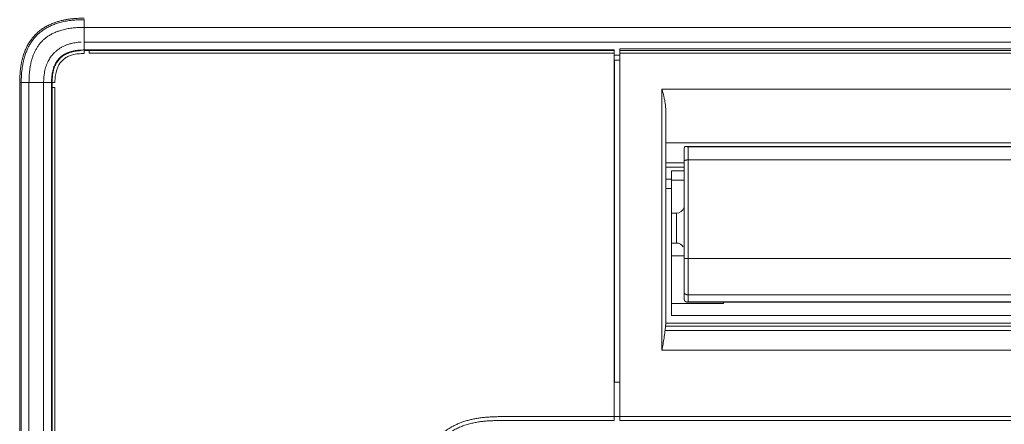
# Model space of a CAD drawing. Header units: metres. Extents: x -101133.8 to -101066.7, y -24899.3 to -24824.7.
# Drawn here: x -101110.1948 to -101109.938, y -24853.2094 to -24853.1038 of the extents above; entities that cross this region are included whole.
import ezdxf

# ---------------------------------------------------------------- set-up
doc = ezdxf.new("R2010")
doc.units = ezdxf.units.M
doc.header["$LTSCALE"] = 0.2
doc.layers.add('CMT-CVC-MATERIEL', color=30, linetype='Continuous')

# ---------------------------------------------------------------- blocks, each defined once
blk = doc.blocks.new('Cassette 600x600')
at = {"linetype": 'Continuous', "lineweight": 13}
for p, q in [((-20573.93, 565.59), (-20573.93, 561.77)), ((-19987.53, 565.59), (-20573.93, 565.59)), ((-20573.93, 561.77), (-19987.53, 561.77)), ((-20573.93, 561.77), (-20573.93, 559.7)), ((-20434.23, 560.01), (-20127.23, 560.01)), ((-20434.23, 560.01), (-20434.23, 559.55)), ((-20573.93, 559.7), (-20573.93, 559.55)), ((-20435.73, 559.7), (-20573.93, 559.7)), ((-20573.93, 559.55), (-20572.62, 559.55)), ((-20572.62, 559.55), (-20435.73, 559.55)), ((-20435.73, 558.84), (-20572.62, 558.84)), ((-20435.73, 559.7), (-20435.73, 559.55)), ((-20435.73, 559.55), (-20435.73, 558.84)), ((-20435.73, 558.84), (-20435.73, 464.01)), ((-20434.23, 558.31), (-20435.73, 558.31)), ((-20434.23, 559.55), (-20127.23, 559.55)), ((-20434.23, 558.84), (-20434.23, 559.55)), ((-20127.23, 558.84), (-20434.23, 558.84)), ((-20434.23, 558.84), (-20434.23, 464.01)), ((-20435.73, 557.01), (-20435.63, 557.01)), ((-20435.63, 473.01), (-20435.63, 557.01)), ((-20435.63, 557.01), (-20434.23, 557.01)), ((-20590.73, 551.21), (-20590.33, 551.21)), ((-20590.73, -35.19), (-20590.73, 551.21)), ((-20590.33, -35.19), (-20590.33, 551.21)), ((-20588.32, 551.21), (-20584.49, 551.21)), ((-20588.32, 551.21), (-20588.32, -35.19)), ((-20584.49, -35.19), (-20584.49, 551.21)), ((-20584.49, 551.21), (-20582.43, 551.21)), ((-20582.28, 551.21), (-20582.43, 551.21)), ((-20582.43, 551.21), (-20582.43, 413.01)), ((-20582.28, 549.89), (-20582.28, 551.21)), ((-20582.28, 413.01), (-20582.28, 549.89)), ((-20581.56, 549.89), (-20581.56, 413.01)), ((-20423.23, 549.49), (-20138.23, 549.49)), ((-20423.23, 481.35), (-20423.23, 549.49)), ((-20422.23, 543.91), (-20422.23, 488.26)), ((-20139.23, 535.45), (-20422.23, 535.45)), ((-20144.51, 534.54), (-20416.95, 534.54)), ((-20416.43, 534.38), (-20416.43, 531.01)), ((-20145.03, 534.38), (-20416.43, 534.38)), ((-20417.43, 533.86), (-20417.42, 534.08)), ((-20417.43, 530.71), (-20417.43, 533.86)), ((-20417.43, 530.27), (-20422.23, 530.27)), ((-20417.43, 529.11), (-20422.23, 529.11)), ((-20417.43, 505.34), (-20417.43, 530.71)), ((-20416.43, 531.01), (-20416.43, 505.31)), ((-20416.43, 531.01), (-20145.03, 531.01)), ((-20420.73, 528.12), (-20417.43, 528.12)), ((-20420.73, 528.12), (-20420.73, 526.01)), ((-20422.23, 526.01), (-20420.73, 526.01)), ((-20420.73, 526.01), (-20420.73, 523.54)), ((-20420.73, 525.71), (-20417.43, 525.71)), ((-20420.73, 523.54), (-20422.23, 523.54)), ((-20420.73, 523.54), (-20420.73, 490.41)), ((-20419.43, 517.11), (-20420.73, 517.11)), ((-20419.43, 509.31), (-20419.43, 517.11)), ((-20420.73, 509.31), (-20419.43, 509.31)), ((-20420.73, 506.01), (-20417.43, 506.01)), ((-20417.43, 496.41), (-20417.43, 505.34)), ((-20416.43, 505.31), (-20145.03, 505.31)), ((-20416.43, 505.31), (-20416.43, 495.81)), ((-20417.43, 494.81), (-20417.43, 496.41)), ((-20416.43, 495.81), (-20145.03, 495.81)), ((-20416.43, 495.81), (-20416.43, 493.96)), ((-20420.73, 493.51), (-20407.23, 493.51)), ((-20417.42, 494.63), (-20417.43, 494.81)), ((-20416.69, 493.92), (-20144.77, 493.92)), ((-20416.43, 493.96), (-20145.03, 493.96)), ((-20407.23, 493.51), (-20407.23, 493.92)), ((-20422.23, 488.41), (-20139.23, 488.41)), ((-20420.73, 490.41), (-20140.73, 490.41)), ((-20422.32, 487.63), (-20422.42, 486.48)), ((-20422.42, 486.48), (-20139.04, 486.48)), ((-20139.14, 487.63), (-20422.32, 487.63)), ((-20138.23, 481.35), (-20423.23, 481.35)), ((-20435.63, 473.01), (-20434.23, 473.01)), ((-20435.73, 464.01), (-20465.93, 464.01)), ((-20444.93, 463.01), (-20465.93, 463.01)), ((-20435.73, 463.01), (-20444.93, 463.01)), ((-20437.73, 463.01), (-20436.95, 463.01)), ((-20435.73, 464.01), (-20435.73, 463.01)), ((-20434.23, 464.01), (-20435.73, 464.01)), ((-20434.23, 463.01), (-20434.23, 464.01)), ((-20127.23, 464.01), (-20434.23, 464.01)), ((-20127.23, 463.01), (-20434.23, 463.01))]:
    blk.add_line(p, q, dxfattribs=at)
for centre, radius, start, end in [((-20565.04, 558.93), 8.91, 175.9739, 180.7197), ((-20581.65, 542.32), 8.91, 89.2804, 94.0261), ((-20419.43, 519.11), 2, 270, 343.2061), ((-20419.43, 507.31), 2, 30.8445, 90), ((-20416.68, 512.7), 7.4, 264.1787, 271.9347)]:
    blk.add_arc(centre, radius, start, end, dxfattribs=at)
for points, knots in [([(-20573.93, 568.01), (-20574.23, 568), (-20574.53, 567.99), (-20574.82, 567.98), (-20575.12, 567.97), (-20575.42, 567.95), (-20575.72, 567.94), (-20576.01, 567.92), (-20576.31, 567.9), (-20576.61, 567.88), (-20576.9, 567.86), (-20577.2, 567.83), (-20577.5, 567.79), (-20577.79, 567.76), (-20578.09, 567.72), (-20578.38, 567.67), (-20578.67, 567.62), (-20578.97, 567.56), (-20579.26, 567.5), (-20579.54, 567.44), (-20579.82, 567.38), (-20580.13, 567.3), (-20580.43, 567.22), (-20580.75, 567.12), (-20580.98, 567.05), (-20581.2, 566.98), (-20581.35, 566.93), (-20581.51, 566.87), (-20581.68, 566.82), (-20581.86, 566.75), (-20582.04, 566.68), (-20582.21, 566.61), (-20582.38, 566.54), (-20582.55, 566.47), (-20582.72, 566.39), (-20582.9, 566.32), (-20583.06, 566.23), (-20583.23, 566.15), (-20583.4, 566.07), (-20583.56, 565.98), (-20583.73, 565.9), (-20583.89, 565.81), (-20584.05, 565.71), (-20584.21, 565.62), (-20584.37, 565.52), (-20584.53, 565.42), (-20584.68, 565.32), (-20584.84, 565.21), (-20584.99, 565.11), (-20585.14, 565), (-20585.29, 564.88), (-20585.44, 564.77), (-20585.59, 564.65), (-20585.73, 564.53), (-20585.88, 564.41), (-20586.02, 564.29), (-20586.16, 564.16), (-20586.29, 564.03), (-20586.43, 563.9), (-20586.56, 563.77), (-20586.69, 563.63), (-20586.82, 563.5), (-20586.95, 563.36), (-20587.07, 563.22), (-20587.2, 563.08), (-20587.32, 562.94), (-20587.44, 562.79), (-20587.55, 562.64), (-20587.67, 562.48), (-20587.78, 562.34), (-20587.88, 562.2), (-20587.97, 562.07), (-20588.1, 561.87), (-20588.25, 561.64), (-20588.45, 561.32), (-20588.62, 561.01), (-20588.79, 560.7), (-20588.93, 560.4), (-20589.07, 560.1), (-20589.21, 559.8), (-20589.34, 559.48), (-20589.46, 559.16), (-20589.58, 558.84), (-20589.7, 558.5), (-20589.79, 558.2), (-20589.89, 557.9), (-20589.96, 557.63), (-20590.04, 557.35), (-20590.11, 557.07), (-20590.18, 556.78), (-20590.24, 556.49), (-20590.3, 556.2), (-20590.35, 555.91), (-20590.4, 555.62), (-20590.45, 555.33), (-20590.49, 555.03), (-20590.52, 554.74), (-20590.56, 554.45), (-20590.58, 554.16), (-20590.61, 553.86), (-20590.63, 553.57), (-20590.65, 553.27), (-20590.66, 552.98), (-20590.68, 552.68), (-20590.69, 552.39), (-20590.7, 552.09), (-20590.71, 551.8), (-20590.72, 551.5), (-20590.73, 551.21)], [0, 0, 0, 0, 1, 1, 1, 2, 2, 2, 3, 3, 3, 4, 4, 4, 5, 5, 5, 6, 6, 6, 7, 7, 7, 8, 8, 8, 9, 9, 9, 10, 10, 10, 11, 11, 11, 12, 12, 12, 13, 13, 13, 14, 14, 14, 15, 15, 15, 16, 16, 16, 17, 17, 17, 18, 18, 18, 19, 19, 19, 20, 20, 20, 21, 21, 21, 22, 22, 22, 23, 23, 23, 24, 24, 24, 25, 25, 25, 26, 26, 26, 27, 27, 27, 28, 28, 28, 29, 29, 29, 30, 30, 30, 31, 31, 31, 32, 32, 32, 33, 33, 33, 34, 34, 34, 35, 35, 35, 36, 36, 36, 36]), ([(-20590.33, 551.21), (-20590.33, 551.25), (-20590.33, 551.3), (-20590.33, 551.35), (-20590.33, 551.39), (-20590.33, 551.44), (-20590.33, 551.49), (-20590.33, 551.53), (-20590.33, 551.58), (-20590.33, 551.63), (-20590.33, 551.67), (-20590.33, 551.72), (-20590.33, 551.77), (-20590.32, 551.97), (-20590.31, 552.3), (-20590.3, 552.6), (-20590.29, 552.9), (-20590.27, 553.16), (-20590.25, 553.43), (-20590.23, 553.71), (-20590.21, 553.99), (-20590.18, 554.26), (-20590.15, 554.54), (-20590.11, 554.82), (-20590.07, 555.09), (-20590.03, 555.36), (-20589.99, 555.64), (-20589.94, 555.91), (-20589.89, 556.18), (-20589.84, 556.45), (-20589.78, 556.73), (-20589.72, 557), (-20589.65, 557.27), (-20589.58, 557.53), (-20589.5, 557.79), (-20589.43, 558.04), (-20589.34, 558.33), (-20589.24, 558.62), (-20589.13, 558.94), (-20589, 559.25), (-20588.88, 559.57), (-20588.75, 559.86), (-20588.61, 560.15), (-20588.47, 560.44), (-20588.33, 560.73), (-20588.15, 561.02), (-20587.98, 561.32), (-20587.78, 561.63), (-20587.63, 561.85), (-20587.52, 562.03), (-20587.43, 562.14), (-20587.33, 562.27), (-20587.24, 562.4), (-20587.13, 562.54), (-20587.02, 562.68), (-20586.9, 562.81), (-20586.79, 562.94), (-20586.68, 563.07), (-20586.57, 563.19), (-20586.45, 563.32), (-20586.33, 563.44), (-20586.21, 563.56), (-20586.09, 563.68), (-20585.96, 563.8), (-20585.84, 563.92), (-20585.71, 564.03), (-20585.58, 564.14), (-20585.45, 564.25), (-20585.31, 564.36), (-20585.18, 564.47), (-20585.05, 564.57), (-20584.92, 564.67), (-20584.77, 564.78), (-20584.62, 564.88), (-20584.46, 564.99), (-20584.29, 565.1), (-20584.13, 565.2), (-20583.97, 565.3), (-20583.8, 565.4), (-20583.63, 565.49), (-20583.46, 565.59), (-20583.29, 565.68), (-20583.12, 565.76), (-20582.95, 565.85), (-20582.78, 565.93), (-20582.6, 566.01), (-20582.43, 566.09), (-20582.25, 566.17), (-20582.07, 566.24), (-20581.9, 566.31), (-20581.71, 566.38), (-20581.53, 566.45), (-20581.35, 566.51), (-20581.17, 566.57), (-20580.99, 566.63), (-20580.83, 566.69), (-20580.62, 566.75), (-20580.41, 566.81), (-20580.16, 566.88), (-20579.92, 566.94), (-20579.68, 567), (-20579.45, 567.05), (-20579.22, 567.1), (-20578.98, 567.15), (-20578.75, 567.2), (-20578.51, 567.24), (-20578.27, 567.28), (-20578.03, 567.32), (-20577.79, 567.35), (-20577.55, 567.39), (-20577.32, 567.42), (-20577.07, 567.44), (-20576.83, 567.47), (-20576.59, 567.49), (-20576.35, 567.51), (-20576.12, 567.53), (-20575.89, 567.55), (-20575.63, 567.56), (-20575.37, 567.58), (-20575.09, 567.59), (-20574.91, 567.59), (-20574.81, 567.59), (-20574.74, 567.6), (-20574.66, 567.6), (-20574.58, 567.6), (-20574.5, 567.6), (-20574.42, 567.6), (-20574.34, 567.6), (-20574.26, 567.6), (-20574.17, 567.6), (-20574.09, 567.6), (-20574.01, 567.61), (-20573.93, 567.61)], [0, 0, 0, 0, 1, 1, 1, 2, 2, 2, 3, 3, 3, 4, 4, 4, 5, 5, 5, 6, 6, 6, 7, 7, 7, 8, 8, 8, 9, 9, 9, 10, 10, 10, 11, 11, 11, 12, 12, 12, 13, 13, 13, 14, 14, 14, 15, 15, 15, 16, 16, 16, 17, 17, 17, 18, 18, 18, 19, 19, 19, 20, 20, 20, 21, 21, 21, 22, 22, 22, 23, 23, 23, 24, 24, 24, 25, 25, 25, 26, 26, 26, 27, 27, 27, 28, 28, 28, 29, 29, 29, 30, 30, 30, 31, 31, 31, 32, 32, 32, 33, 33, 33, 34, 34, 34, 35, 35, 35, 36, 36, 36, 37, 37, 37, 38, 38, 38, 39, 39, 39, 40, 40, 40, 41, 41, 41, 42, 42, 42, 43, 43, 43, 44, 44, 44, 44]), ([(-20573.93, 565.59), (-20573.93, 565.66), (-20573.93, 565.72), (-20573.93, 565.79), (-20573.93, 565.85), (-20573.93, 565.92), (-20573.93, 565.98), (-20573.93, 566.05), (-20573.93, 566.11), (-20573.93, 566.17), (-20573.93, 566.23), (-20573.93, 566.3), (-20573.93, 566.35), (-20573.93, 566.41), (-20573.93, 566.47), (-20573.93, 566.53), (-20573.93, 566.58), (-20573.93, 566.64), (-20573.93, 566.69), (-20573.93, 566.74), (-20573.93, 566.79), (-20573.93, 566.84), (-20573.93, 566.89), (-20573.93, 566.94), (-20573.93, 566.99), (-20573.93, 567.03), (-20573.93, 567.07), (-20573.93, 567.12), (-20573.93, 567.16), (-20573.93, 567.2), (-20573.93, 567.23), (-20573.93, 567.27), (-20573.93, 567.3), (-20573.93, 567.33), (-20573.93, 567.37), (-20573.93, 567.39), (-20573.93, 567.42), (-20573.93, 567.44), (-20573.93, 567.46), (-20573.93, 567.48), (-20573.93, 567.5), (-20573.93, 567.52), (-20573.93, 567.53), (-20573.93, 567.55), (-20573.93, 567.56), (-20573.93, 567.57), (-20573.93, 567.58), (-20573.93, 567.59), (-20573.93, 567.61)], [0, 0, 0, 0, 1, 1, 1, 2, 2, 2, 3, 3, 3, 4, 4, 4, 5, 5, 5, 6, 6, 6, 7, 7, 7, 8, 8, 8, 9, 9, 9, 10, 10, 10, 11, 11, 11, 12, 12, 12, 13, 13, 13, 14, 14, 14, 15, 15, 15, 16, 16, 16, 16]), ([(-20573.93, 565.59), (-20574.01, 565.59), (-20574.08, 565.59), (-20574.16, 565.59), (-20574.24, 565.59), (-20574.31, 565.59), (-20574.39, 565.59), (-20574.47, 565.59), (-20574.54, 565.59), (-20574.62, 565.58), (-20574.69, 565.58), (-20574.76, 565.58), (-20574.85, 565.58), (-20575.02, 565.57), (-20575.27, 565.56), (-20575.51, 565.55), (-20575.74, 565.54), (-20575.95, 565.52), (-20576.16, 565.51), (-20576.38, 565.49), (-20576.6, 565.47), (-20576.82, 565.44), (-20577.04, 565.42), (-20577.26, 565.39), (-20577.48, 565.36), (-20577.7, 565.33), (-20577.91, 565.29), (-20578.13, 565.26), (-20578.35, 565.22), (-20578.56, 565.18), (-20578.78, 565.13), (-20578.99, 565.09), (-20579.2, 565.04), (-20579.42, 564.98), (-20579.64, 564.92), (-20579.87, 564.86), (-20580.05, 564.8), (-20580.24, 564.75), (-20580.37, 564.7), (-20580.52, 564.65), (-20580.67, 564.6), (-20580.83, 564.55), (-20580.99, 564.49), (-20581.14, 564.43), (-20581.29, 564.37), (-20581.44, 564.3), (-20581.59, 564.24), (-20581.74, 564.17), (-20581.89, 564.1), (-20582.04, 564.03), (-20582.19, 563.96), (-20582.33, 563.88), (-20582.48, 563.81), (-20582.62, 563.73), (-20582.76, 563.65), (-20582.91, 563.56), (-20583.05, 563.47), (-20583.18, 563.39), (-20583.31, 563.31), (-20583.43, 563.23), (-20583.59, 563.11), (-20583.78, 562.98), (-20584.03, 562.78), (-20584.25, 562.59), (-20584.48, 562.4), (-20584.68, 562.21), (-20584.87, 562.01), (-20585.07, 561.81), (-20585.26, 561.6), (-20585.44, 561.38), (-20585.62, 561.16), (-20585.79, 560.94), (-20585.95, 560.71), (-20586.11, 560.48), (-20586.26, 560.24), (-20586.39, 560), (-20586.53, 559.76), (-20586.66, 559.51), (-20586.78, 559.26), (-20586.9, 559.01), (-20587.02, 558.76), (-20587.12, 558.5), (-20587.22, 558.24), (-20587.32, 557.97), (-20587.41, 557.71), (-20587.5, 557.45), (-20587.57, 557.19), (-20587.65, 556.92), (-20587.72, 556.66), (-20587.79, 556.39), (-20587.85, 556.12), (-20587.9, 555.85), (-20587.96, 555.58), (-20588, 555.31), (-20588.05, 555.04), (-20588.09, 554.77), (-20588.12, 554.5), (-20588.15, 554.23), (-20588.18, 553.95), (-20588.2, 553.68), (-20588.22, 553.4), (-20588.24, 553.13), (-20588.26, 552.86), (-20588.27, 552.58), (-20588.28, 552.31), (-20588.29, 552.03), (-20588.3, 551.76), (-20588.31, 551.48), (-20588.32, 551.21)], [0, 0, 0, 0, 1, 1, 1, 2, 2, 2, 3, 3, 3, 4, 4, 4, 5, 5, 5, 6, 6, 6, 7, 7, 7, 8, 8, 8, 9, 9, 9, 10, 10, 10, 11, 11, 11, 12, 12, 12, 13, 13, 13, 14, 14, 14, 15, 15, 15, 16, 16, 16, 17, 17, 17, 18, 18, 18, 19, 19, 19, 20, 20, 20, 21, 21, 21, 22, 22, 22, 23, 23, 23, 24, 24, 24, 25, 25, 25, 26, 26, 26, 27, 27, 27, 28, 28, 28, 29, 29, 29, 30, 30, 30, 31, 31, 31, 32, 32, 32, 33, 33, 33, 34, 34, 34, 35, 35, 35, 36, 36, 36, 36]), ([(-20584.49, 551.21), (-20584.49, 551.41), (-20584.49, 551.61), (-20584.48, 551.82), (-20584.48, 552.02), (-20584.46, 552.22), (-20584.45, 552.43), (-20584.43, 552.63), (-20584.41, 552.84), (-20584.39, 553.04), (-20584.37, 553.23), (-20584.34, 553.42), (-20584.3, 553.64), (-20584.27, 553.87), (-20584.22, 554.13), (-20584.16, 554.39), (-20584.1, 554.64), (-20584.03, 554.88), (-20583.96, 555.12), (-20583.89, 555.36), (-20583.81, 555.6), (-20583.72, 555.84), (-20583.62, 556.08), (-20583.51, 556.33), (-20583.42, 556.54), (-20583.32, 556.74), (-20583.23, 556.9), (-20583.14, 557.07), (-20583.05, 557.23), (-20582.94, 557.41), (-20582.83, 557.58), (-20582.72, 557.75), (-20582.6, 557.91), (-20582.49, 558.06), (-20582.37, 558.22), (-20582.26, 558.36), (-20582.11, 558.53), (-20581.97, 558.69), (-20581.8, 558.87), (-20581.63, 559.04), (-20581.46, 559.21), (-20581.29, 559.36), (-20581.11, 559.51), (-20580.93, 559.66), (-20580.74, 559.8), (-20580.55, 559.94), (-20580.36, 560.07), (-20580.17, 560.19), (-20579.96, 560.32), (-20579.74, 560.45), (-20579.5, 560.58), (-20579.25, 560.69), (-20579.01, 560.81), (-20578.77, 560.91), (-20578.52, 561.01), (-20578.27, 561.1), (-20578.02, 561.19), (-20577.76, 561.26), (-20577.51, 561.34), (-20577.25, 561.4), (-20576.99, 561.46), (-20576.74, 561.52), (-20576.49, 561.56), (-20576.23, 561.6), (-20575.98, 561.64), (-20575.72, 561.67), (-20575.47, 561.7), (-20575.21, 561.72), (-20574.96, 561.74), (-20574.7, 561.75)], [0, 0, 0, 0, 1, 1, 1, 2, 2, 2, 3, 3, 3, 4, 4, 4, 5, 5, 5, 6, 6, 6, 7, 7, 7, 8, 8, 8, 9, 9, 9, 10, 10, 10, 11, 11, 11, 12, 12, 12, 13, 13, 13, 14, 14, 14, 15, 15, 15, 16, 16, 16, 17, 17, 17, 18, 18, 18, 19, 19, 19, 20, 20, 20, 21, 21, 21, 22, 22, 22, 23, 23, 23, 23]), ([(-20573.93, 559.7), (-20574.08, 559.7), (-20574.24, 559.69), (-20574.39, 559.69), (-20574.55, 559.68), (-20574.7, 559.68), (-20574.85, 559.67), (-20575.01, 559.66), (-20575.16, 559.65), (-20575.31, 559.64), (-20575.47, 559.63), (-20575.62, 559.61), (-20575.77, 559.59), (-20575.93, 559.58), (-20576.08, 559.55), (-20576.23, 559.53), (-20576.38, 559.5), (-20576.53, 559.48), (-20576.68, 559.44), (-20576.83, 559.41), (-20576.99, 559.37), (-20577.13, 559.34), (-20577.28, 559.3), (-20577.41, 559.26), (-20577.57, 559.21), (-20577.74, 559.15), (-20577.92, 559.09), (-20578.1, 559.02), (-20578.28, 558.95), (-20578.44, 558.88), (-20578.61, 558.79), (-20578.77, 558.71), (-20578.94, 558.63), (-20579.1, 558.53), (-20579.26, 558.44), (-20579.41, 558.34), (-20579.56, 558.23), (-20579.72, 558.12), (-20579.86, 558), (-20580, 557.88), (-20580.14, 557.76), (-20580.28, 557.63), (-20580.41, 557.49), (-20580.54, 557.36), (-20580.66, 557.22), (-20580.78, 557.07), (-20580.9, 556.92), (-20581.01, 556.76), (-20581.11, 556.62), (-20581.2, 556.47), (-20581.29, 556.33), (-20581.37, 556.18), (-20581.45, 556.03), (-20581.52, 555.88), (-20581.59, 555.73), (-20581.66, 555.57), (-20581.73, 555.42), (-20581.79, 555.26), (-20581.85, 555.1), (-20581.91, 554.93), (-20581.95, 554.78), (-20582, 554.62), (-20582.04, 554.48), (-20582.08, 554.34), (-20582.11, 554.2), (-20582.15, 554.05), (-20582.18, 553.9), (-20582.21, 553.75), (-20582.24, 553.61), (-20582.26, 553.46), (-20582.29, 553.31), (-20582.31, 553.16), (-20582.32, 553.01), (-20582.34, 552.86), (-20582.36, 552.71), (-20582.37, 552.56), (-20582.38, 552.41), (-20582.39, 552.26), (-20582.4, 552.11), (-20582.4, 551.96), (-20582.41, 551.81), (-20582.41, 551.66), (-20582.42, 551.51), (-20582.42, 551.36), (-20582.43, 551.21)], [0, 0, 0, 0, 1, 1, 1, 2, 2, 2, 3, 3, 3, 4, 4, 4, 5, 5, 5, 6, 6, 6, 7, 7, 7, 8, 8, 8, 9, 9, 9, 10, 10, 10, 11, 11, 11, 12, 12, 12, 13, 13, 13, 14, 14, 14, 15, 15, 15, 16, 16, 16, 17, 17, 17, 18, 18, 18, 19, 19, 19, 20, 20, 20, 21, 21, 21, 22, 22, 22, 23, 23, 23, 24, 24, 24, 25, 25, 25, 26, 26, 26, 27, 27, 27, 28, 28, 28, 28]), ([(-20582.28, 551.21), (-20582.28, 551.36), (-20582.28, 551.51), (-20582.27, 551.66), (-20582.27, 551.81), (-20582.26, 551.96), (-20582.26, 552.11), (-20582.25, 552.26), (-20582.24, 552.41), (-20582.22, 552.56), (-20582.21, 552.71), (-20582.2, 552.86), (-20582.18, 553.01), (-20582.16, 553.16), (-20582.14, 553.3), (-20582.11, 553.45), (-20582.09, 553.6), (-20582.06, 553.75), (-20582.03, 553.89), (-20582, 554.04), (-20581.97, 554.19), (-20581.93, 554.33), (-20581.89, 554.47), (-20581.86, 554.61), (-20581.81, 554.77), (-20581.76, 554.92), (-20581.7, 555.1), (-20581.63, 555.27), (-20581.57, 555.44), (-20581.5, 555.6), (-20581.42, 555.76), (-20581.35, 555.92), (-20581.26, 556.08), (-20581.18, 556.23), (-20581.09, 556.39), (-20580.99, 556.54), (-20580.89, 556.68), (-20580.79, 556.83), (-20580.67, 556.98), (-20580.55, 557.12), (-20580.43, 557.27), (-20580.31, 557.4), (-20580.17, 557.53), (-20580.04, 557.66), (-20579.9, 557.78), (-20579.76, 557.9), (-20579.62, 558.02), (-20579.47, 558.12), (-20579.31, 558.23), (-20579.16, 558.34), (-20578.98, 558.44), (-20578.81, 558.53), (-20578.64, 558.63), (-20578.47, 558.71), (-20578.29, 558.79), (-20578.1, 558.87), (-20577.91, 558.94), (-20577.74, 559), (-20577.57, 559.06), (-20577.41, 559.11), (-20577.18, 559.17), (-20576.95, 559.23), (-20576.66, 559.3), (-20576.38, 559.35), (-20576.1, 559.41), (-20575.84, 559.44), (-20575.57, 559.47), (-20575.3, 559.5), (-20575.02, 559.52), (-20574.75, 559.54)], [0, 0, 0, 0, 1, 1, 1, 2, 2, 2, 3, 3, 3, 4, 4, 4, 5, 5, 5, 6, 6, 6, 7, 7, 7, 8, 8, 8, 9, 9, 9, 10, 10, 10, 11, 11, 11, 12, 12, 12, 13, 13, 13, 14, 14, 14, 15, 15, 15, 16, 16, 16, 17, 17, 17, 18, 18, 18, 19, 19, 19, 20, 20, 20, 21, 21, 21, 22, 22, 22, 23, 23, 23, 23]), ([(-20573.95, 558.82), (-20574.21, 558.8), (-20574.46, 558.79), (-20574.72, 558.77), (-20574.98, 558.75), (-20575.24, 558.72), (-20575.49, 558.7), (-20575.74, 558.67), (-20575.98, 558.63), (-20576.25, 558.59), (-20576.51, 558.54), (-20576.79, 558.47), (-20576.99, 558.42), (-20577.2, 558.36), (-20577.34, 558.32), (-20577.49, 558.26), (-20577.64, 558.2), (-20577.81, 558.14), (-20577.97, 558.07), (-20578.13, 558), (-20578.28, 557.92), (-20578.44, 557.84), (-20578.59, 557.75), (-20578.74, 557.66), (-20578.88, 557.56), (-20579.02, 557.47), (-20579.14, 557.38), (-20579.26, 557.28), (-20579.38, 557.18), (-20579.5, 557.07), (-20579.61, 556.96), (-20579.73, 556.85), (-20579.84, 556.73), (-20579.94, 556.61), (-20580.04, 556.49), (-20580.14, 556.36), (-20580.23, 556.23), (-20580.32, 556.11), (-20580.41, 555.97), (-20580.49, 555.84), (-20580.56, 555.7), (-20580.64, 555.57), (-20580.71, 555.42), (-20580.77, 555.28), (-20580.84, 555.13), (-20580.9, 554.99), (-20580.95, 554.86), (-20581, 554.74), (-20581.06, 554.55), (-20581.12, 554.36), (-20581.19, 554.1), (-20581.25, 553.86), (-20581.31, 553.61), (-20581.35, 553.38), (-20581.39, 553.15), (-20581.43, 552.92), (-20581.46, 552.69), (-20581.48, 552.44), (-20581.5, 552.18), (-20581.52, 551.9), (-20581.53, 551.72), (-20581.53, 551.68), (-20581.53, 551.64), (-20581.53, 551.6), (-20581.53, 551.56), (-20581.53, 551.52), (-20581.54, 551.47), (-20581.54, 551.43), (-20581.54, 551.39), (-20581.54, 551.35), (-20581.54, 551.31), (-20581.54, 551.27), (-20581.54, 551.23)], [0, 0, 0, 0, 1, 1, 1, 2, 2, 2, 3, 3, 3, 4, 4, 4, 5, 5, 5, 6, 6, 6, 7, 7, 7, 8, 8, 8, 9, 9, 9, 10, 10, 10, 11, 11, 11, 12, 12, 12, 13, 13, 13, 14, 14, 14, 15, 15, 15, 16, 16, 16, 17, 17, 17, 18, 18, 18, 19, 19, 19, 20, 20, 20, 21, 21, 21, 22, 22, 22, 23, 23, 23, 24, 24, 24, 24]), ([(-20572.62, 558.84), (-20572.62, 558.86), (-20572.62, 558.89), (-20572.62, 558.91), (-20572.62, 558.93), (-20572.62, 558.96), (-20572.62, 558.98), (-20572.62, 559), (-20572.62, 559.02), (-20572.62, 559.05), (-20572.62, 559.07), (-20572.62, 559.09), (-20572.62, 559.11), (-20572.62, 559.13), (-20572.62, 559.15), (-20572.62, 559.17), (-20572.62, 559.19), (-20572.62, 559.21), (-20572.62, 559.23), (-20572.62, 559.25), (-20572.62, 559.27), (-20572.62, 559.29), (-20572.62, 559.3), (-20572.62, 559.32), (-20572.62, 559.34), (-20572.62, 559.35), (-20572.62, 559.37), (-20572.62, 559.38), (-20572.62, 559.4), (-20572.62, 559.41), (-20572.62, 559.42), (-20572.62, 559.44), (-20572.62, 559.45), (-20572.62, 559.46), (-20572.62, 559.47), (-20572.62, 559.48), (-20572.62, 559.49), (-20572.62, 559.5), (-20572.62, 559.5), (-20572.62, 559.51), (-20572.62, 559.52), (-20572.62, 559.52), (-20572.62, 559.53), (-20572.62, 559.53), (-20572.62, 559.54), (-20572.62, 559.54), (-20572.62, 559.55), (-20572.62, 559.55), (-20572.62, 559.55)], [0, 0, 0, 0, 1, 1, 1, 2, 2, 2, 3, 3, 3, 4, 4, 4, 5, 5, 5, 6, 6, 6, 7, 7, 7, 8, 8, 8, 9, 9, 9, 10, 10, 10, 11, 11, 11, 12, 12, 12, 13, 13, 13, 14, 14, 14, 15, 15, 15, 16, 16, 16, 16]), ([(-20588.32, 551.21), (-20588.38, 551.21), (-20588.45, 551.21), (-20588.51, 551.21), (-20588.58, 551.21), (-20588.64, 551.21), (-20588.71, 551.21), (-20588.77, 551.21), (-20588.84, 551.21), (-20588.9, 551.21), (-20588.96, 551.21), (-20589.02, 551.21), (-20589.08, 551.21), (-20589.14, 551.21), (-20589.2, 551.21), (-20589.25, 551.21), (-20589.31, 551.21), (-20589.36, 551.21), (-20589.42, 551.21), (-20589.47, 551.21), (-20589.52, 551.21), (-20589.57, 551.21), (-20589.62, 551.21), (-20589.66, 551.21), (-20589.71, 551.21), (-20589.76, 551.21), (-20589.8, 551.21), (-20589.84, 551.21), (-20589.88, 551.21), (-20589.92, 551.21), (-20589.96, 551.21), (-20589.99, 551.21), (-20590.03, 551.21), (-20590.06, 551.21), (-20590.09, 551.21), (-20590.12, 551.21), (-20590.14, 551.21), (-20590.17, 551.21), (-20590.19, 551.21), (-20590.21, 551.21), (-20590.23, 551.21), (-20590.24, 551.21), (-20590.26, 551.21), (-20590.27, 551.21), (-20590.28, 551.21), (-20590.3, 551.21), (-20590.31, 551.21), (-20590.32, 551.21), (-20590.33, 551.21)], [0, 0, 0, 0, 1, 1, 1, 2, 2, 2, 3, 3, 3, 4, 4, 4, 5, 5, 5, 6, 6, 6, 7, 7, 7, 8, 8, 8, 9, 9, 9, 10, 10, 10, 11, 11, 11, 12, 12, 12, 13, 13, 13, 14, 14, 14, 15, 15, 15, 16, 16, 16, 16]), ([(-20581.56, 549.89), (-20581.59, 549.89), (-20581.61, 549.89), (-20581.63, 549.89), (-20581.66, 549.89), (-20581.68, 549.89), (-20581.7, 549.89), (-20581.73, 549.89), (-20581.75, 549.89), (-20581.77, 549.89), (-20581.79, 549.89), (-20581.82, 549.89), (-20581.84, 549.89), (-20581.86, 549.89), (-20581.88, 549.89), (-20581.9, 549.89), (-20581.92, 549.89), (-20581.94, 549.89), (-20581.96, 549.89), (-20581.97, 549.89), (-20581.99, 549.89), (-20582.01, 549.89), (-20582.03, 549.89), (-20582.04, 549.89), (-20582.06, 549.89), (-20582.08, 549.89), (-20582.09, 549.89), (-20582.11, 549.89), (-20582.12, 549.89), (-20582.13, 549.89), (-20582.15, 549.89), (-20582.16, 549.89), (-20582.17, 549.89), (-20582.18, 549.89), (-20582.19, 549.89), (-20582.2, 549.89), (-20582.21, 549.89), (-20582.22, 549.89), (-20582.23, 549.89), (-20582.23, 549.89), (-20582.24, 549.89), (-20582.25, 549.89), (-20582.25, 549.89), (-20582.26, 549.89), (-20582.26, 549.89), (-20582.27, 549.89), (-20582.27, 549.89), (-20582.27, 549.89), (-20582.28, 549.89)], [0, 0, 0, 0, 1, 1, 1, 2, 2, 2, 3, 3, 3, 4, 4, 4, 5, 5, 5, 6, 6, 6, 7, 7, 7, 8, 8, 8, 9, 9, 9, 10, 10, 10, 11, 11, 11, 12, 12, 12, 13, 13, 13, 14, 14, 14, 15, 15, 15, 16, 16, 16, 16]), ([(-20423.23, 549.49), (-20423.23, 549.49), (-20423.23, 549.49), (-20423.23, 549.49), (-20423.23, 549.48), (-20423.23, 549.48), (-20423.23, 549.48), (-20423.23, 549.48), (-20423.23, 549.48), (-20423.23, 549.47), (-20423.22, 549.47), (-20423.22, 549.47), (-20423.22, 549.47), (-20423.17, 549.27), (-20423.08, 548.92), (-20423, 548.6), (-20422.91, 548.28), (-20422.84, 548), (-20422.77, 547.71), (-20422.7, 547.42), (-20422.64, 547.13), (-20422.57, 546.81), (-20422.51, 546.5), (-20422.45, 546.15), (-20422.42, 545.91), (-20422.39, 545.7), (-20422.37, 545.57), (-20422.35, 545.41), (-20422.34, 545.25), (-20422.32, 545.08), (-20422.31, 544.91), (-20422.29, 544.74), (-20422.28, 544.57), (-20422.27, 544.41), (-20422.25, 544.24), (-20422.24, 544.07), (-20422.23, 543.91)], [0, 0, 0, 0, 1, 1, 1, 2, 2, 2, 3, 3, 3, 4, 4, 4, 5, 5, 5, 6, 6, 6, 7, 7, 7, 8, 8, 8, 9, 9, 9, 10, 10, 10, 11, 11, 11, 12, 12, 12, 12]), ([(-20417.42, 534.08), (-20417.41, 534.09), (-20417.41, 534.1), (-20417.41, 534.12), (-20417.41, 534.13), (-20417.41, 534.14), (-20417.4, 534.15), (-20417.4, 534.17), (-20417.4, 534.18), (-20417.39, 534.19), (-20417.39, 534.2), (-20417.39, 534.22), (-20417.39, 534.23), (-20417.38, 534.24), (-20417.38, 534.25), (-20417.37, 534.26), (-20417.37, 534.27), (-20417.37, 534.29), (-20417.36, 534.3), (-20417.36, 534.31), (-20417.35, 534.32), (-20417.35, 534.33), (-20417.34, 534.34), (-20417.33, 534.35), (-20417.33, 534.36), (-20417.32, 534.37), (-20417.32, 534.37), (-20417.31, 534.38), (-20417.3, 534.39), (-20417.3, 534.4), (-20417.29, 534.41), (-20417.28, 534.42), (-20417.28, 534.42), (-20417.27, 534.43), (-20417.26, 534.44), (-20417.26, 534.44), (-20417.25, 534.45), (-20417.24, 534.46), (-20417.22, 534.47), (-20417.21, 534.48), (-20417.2, 534.49), (-20417.19, 534.49), (-20417.17, 534.5), (-20417.16, 534.51), (-20417.15, 534.51), (-20417.13, 534.52), (-20417.12, 534.52), (-20417.11, 534.52), (-20417.09, 534.53), (-20417.07, 534.53), (-20417.05, 534.54), (-20417.03, 534.54), (-20417.01, 534.54), (-20416.99, 534.54), (-20416.97, 534.54), (-20416.95, 534.54), (-20416.93, 534.54), (-20416.91, 534.54), (-20416.89, 534.54), (-20416.87, 534.54), (-20416.84, 534.53), (-20416.82, 534.53), (-20416.79, 534.52), (-20416.76, 534.51), (-20416.72, 534.51), (-20416.7, 534.5), (-20416.67, 534.49), (-20416.64, 534.48), (-20416.61, 534.47), (-20416.58, 534.45), (-20416.54, 534.44), (-20416.51, 534.42), (-20416.49, 534.41), (-20416.48, 534.41), (-20416.48, 534.41), (-20416.47, 534.41), (-20416.47, 534.4), (-20416.47, 534.4), (-20416.46, 534.4), (-20416.46, 534.4), (-20416.45, 534.39), (-20416.45, 534.39), (-20416.44, 534.39), (-20416.44, 534.39), (-20416.43, 534.39), (-20416.43, 534.39), (-20416.43, 534.39), (-20416.43, 534.38), (-20416.43, 534.38), (-20416.43, 534.38), (-20416.43, 534.38), (-20416.43, 534.38), (-20416.43, 534.38), (-20416.43, 534.38), (-20416.43, 534.38), (-20416.43, 534.38), (-20416.43, 534.38)], [0, 0, 0, 0, 1, 1, 1, 2, 2, 2, 3, 3, 3, 4, 4, 4, 5, 5, 5, 6, 6, 6, 7, 7, 7, 8, 8, 8, 9, 9, 9, 10, 10, 10, 11, 11, 11, 12, 12, 12, 13, 13, 13, 14, 14, 14, 15, 15, 15, 16, 16, 16, 17, 17, 17, 18, 18, 18, 19, 19, 19, 20, 20, 20, 21, 21, 21, 22, 22, 22, 23, 23, 23, 24, 24, 24, 25, 25, 25, 26, 26, 26, 27, 27, 27, 28, 28, 28, 29, 29, 29, 30, 30, 30, 31, 31, 31, 32, 32, 32, 32]), ([(-20417.43, 530.71), (-20417.43, 530.71), (-20417.43, 530.72), (-20417.43, 530.72), (-20417.43, 530.72), (-20417.43, 530.72), (-20417.43, 530.72), (-20417.43, 530.72), (-20417.43, 530.72), (-20417.43, 530.72), (-20417.43, 530.73), (-20417.43, 530.73), (-20417.43, 530.73), (-20417.43, 530.73), (-20417.43, 530.74), (-20417.43, 530.74), (-20417.42, 530.75), (-20417.42, 530.75), (-20417.42, 530.75), (-20417.42, 530.76), (-20417.42, 530.76), (-20417.41, 530.77), (-20417.41, 530.77), (-20417.41, 530.77), (-20417.41, 530.78), (-20417.4, 530.78), (-20417.39, 530.79), (-20417.38, 530.8), (-20417.37, 530.81), (-20417.37, 530.82), (-20417.35, 530.82), (-20417.34, 530.83), (-20417.33, 530.84), (-20417.32, 530.85), (-20417.31, 530.85), (-20417.29, 530.86), (-20417.28, 530.87), (-20417.26, 530.87), (-20417.25, 530.88), (-20417.23, 530.89), (-20417.21, 530.89), (-20417.2, 530.9), (-20417.18, 530.91), (-20417.16, 530.91), (-20417.14, 530.92), (-20417.12, 530.92), (-20417.1, 530.93), (-20417.08, 530.94), (-20417.05, 530.94), (-20417.03, 530.95), (-20417.01, 530.95), (-20416.99, 530.96), (-20416.96, 530.96), (-20416.94, 530.96), (-20416.91, 530.97), (-20416.89, 530.97), (-20416.86, 530.98), (-20416.84, 530.98), (-20416.81, 530.98), (-20416.79, 530.99), (-20416.76, 530.99), (-20416.73, 530.99), (-20416.71, 530.99), (-20416.68, 531), (-20416.65, 531), (-20416.63, 531), (-20416.6, 531), (-20416.57, 531), (-20416.54, 531), (-20416.51, 531), (-20416.49, 531), (-20416.46, 531), (-20416.43, 531.01)], [0, 0, 0, 0, 1, 1, 1, 2, 2, 2, 3, 3, 3, 4, 4, 4, 5, 5, 5, 6, 6, 6, 7, 7, 7, 8, 8, 8, 9, 9, 9, 10, 10, 10, 11, 11, 11, 12, 12, 12, 13, 13, 13, 14, 14, 14, 15, 15, 15, 16, 16, 16, 17, 17, 17, 18, 18, 18, 19, 19, 19, 20, 20, 20, 21, 21, 21, 22, 22, 22, 23, 23, 23, 24, 24, 24, 24]), ([(-20417.43, 496.41), (-20417.43, 496.4), (-20417.43, 496.4), (-20417.43, 496.4), (-20417.43, 496.4), (-20417.43, 496.39), (-20417.43, 496.39), (-20417.43, 496.39), (-20417.43, 496.39), (-20417.43, 496.38), (-20417.43, 496.38), (-20417.43, 496.38), (-20417.43, 496.38), (-20417.43, 496.37), (-20417.43, 496.36), (-20417.43, 496.35), (-20417.42, 496.34), (-20417.42, 496.33), (-20417.42, 496.32), (-20417.42, 496.32), (-20417.42, 496.31), (-20417.41, 496.3), (-20417.41, 496.29), (-20417.41, 496.28), (-20417.41, 496.27), (-20417.4, 496.26), (-20417.39, 496.24), (-20417.38, 496.23), (-20417.37, 496.21), (-20417.37, 496.19), (-20417.35, 496.18), (-20417.34, 496.16), (-20417.33, 496.15), (-20417.32, 496.13), (-20417.31, 496.12), (-20417.29, 496.1), (-20417.28, 496.09), (-20417.26, 496.07), (-20417.25, 496.06), (-20417.23, 496.05), (-20417.21, 496.03), (-20417.2, 496.02), (-20417.18, 496.01), (-20417.16, 495.99), (-20417.14, 495.98), (-20417.12, 495.97), (-20417.1, 495.96), (-20417.08, 495.95), (-20417.05, 495.94), (-20417.03, 495.93), (-20417.01, 495.92), (-20416.99, 495.91), (-20416.96, 495.9), (-20416.94, 495.89), (-20416.91, 495.88), (-20416.89, 495.87), (-20416.86, 495.86), (-20416.84, 495.86), (-20416.81, 495.85), (-20416.79, 495.84), (-20416.76, 495.84), (-20416.73, 495.83), (-20416.71, 495.83), (-20416.68, 495.83), (-20416.65, 495.82), (-20416.63, 495.82), (-20416.6, 495.82), (-20416.57, 495.81), (-20416.54, 495.81), (-20416.51, 495.81), (-20416.49, 495.81), (-20416.46, 495.81), (-20416.43, 495.81)], [0, 0, 0, 0, 1, 1, 1, 2, 2, 2, 3, 3, 3, 4, 4, 4, 5, 5, 5, 6, 6, 6, 7, 7, 7, 8, 8, 8, 9, 9, 9, 10, 10, 10, 11, 11, 11, 12, 12, 12, 13, 13, 13, 14, 14, 14, 15, 15, 15, 16, 16, 16, 17, 17, 17, 18, 18, 18, 19, 19, 19, 20, 20, 20, 21, 21, 21, 22, 22, 22, 23, 23, 23, 24, 24, 24, 24]), ([(-20416.43, 493.96), (-20416.43, 493.96), (-20416.43, 493.96), (-20416.43, 493.96), (-20416.43, 493.96), (-20416.43, 493.96), (-20416.43, 493.96), (-20416.43, 493.96), (-20416.43, 493.96), (-20416.43, 493.96), (-20416.43, 493.96), (-20416.43, 493.96), (-20416.43, 493.96), (-20416.44, 493.95), (-20416.46, 493.95), (-20416.47, 493.95), (-20416.48, 493.94), (-20416.49, 493.94), (-20416.5, 493.94), (-20416.51, 493.94), (-20416.52, 493.94), (-20416.53, 493.93), (-20416.54, 493.93), (-20416.55, 493.93), (-20416.57, 493.93), (-20416.59, 493.92), (-20416.62, 493.92), (-20416.65, 493.92), (-20416.68, 493.92), (-20416.71, 493.92), (-20416.73, 493.92), (-20416.76, 493.92), (-20416.79, 493.92), (-20416.82, 493.93), (-20416.84, 493.93), (-20416.87, 493.94), (-20416.9, 493.94), (-20416.92, 493.95), (-20416.94, 493.96), (-20416.96, 493.96), (-20416.98, 493.97), (-20417, 493.98), (-20417.01, 493.99), (-20417.03, 494), (-20417.05, 494.01), (-20417.07, 494.02), (-20417.09, 494.03), (-20417.11, 494.04), (-20417.12, 494.05), (-20417.14, 494.06), (-20417.15, 494.07), (-20417.16, 494.08), (-20417.17, 494.09), (-20417.19, 494.11), (-20417.2, 494.12), (-20417.21, 494.13), (-20417.22, 494.14), (-20417.23, 494.16), (-20417.24, 494.17), (-20417.26, 494.19), (-20417.27, 494.2), (-20417.27, 494.21), (-20417.28, 494.22), (-20417.29, 494.23), (-20417.29, 494.24), (-20417.3, 494.25), (-20417.31, 494.26), (-20417.31, 494.27), (-20417.32, 494.28), (-20417.33, 494.3), (-20417.33, 494.31), (-20417.34, 494.32), (-20417.34, 494.33), (-20417.35, 494.34), (-20417.35, 494.36), (-20417.36, 494.37), (-20417.36, 494.38), (-20417.37, 494.39), (-20417.37, 494.4), (-20417.38, 494.42), (-20417.38, 494.43), (-20417.38, 494.44), (-20417.39, 494.45), (-20417.39, 494.47), (-20417.39, 494.48), (-20417.4, 494.49), (-20417.4, 494.51), (-20417.4, 494.52), (-20417.4, 494.53), (-20417.41, 494.54), (-20417.41, 494.55), (-20417.41, 494.57), (-20417.41, 494.58), (-20417.41, 494.59), (-20417.42, 494.6), (-20417.42, 494.62), (-20417.42, 494.63)], [0, 0, 0, 0, 1, 1, 1, 2, 2, 2, 3, 3, 3, 4, 4, 4, 5, 5, 5, 6, 6, 6, 7, 7, 7, 8, 8, 8, 9, 9, 9, 10, 10, 10, 11, 11, 11, 12, 12, 12, 13, 13, 13, 14, 14, 14, 15, 15, 15, 16, 16, 16, 17, 17, 17, 18, 18, 18, 19, 19, 19, 20, 20, 20, 21, 21, 21, 22, 22, 22, 23, 23, 23, 24, 24, 24, 25, 25, 25, 26, 26, 26, 27, 27, 27, 28, 28, 28, 29, 29, 29, 30, 30, 30, 31, 31, 31, 32, 32, 32, 32]), ([(-20422.23, 488.26), (-20422.23, 488.24), (-20422.23, 488.23), (-20422.23, 488.21), (-20422.24, 488.19), (-20422.24, 488.18), (-20422.24, 488.16), (-20422.24, 488.14), (-20422.25, 488.13), (-20422.25, 488.11), (-20422.25, 488.09), (-20422.25, 488.07), (-20422.26, 488.05), (-20422.26, 488.03), (-20422.26, 488.01), (-20422.27, 487.99), (-20422.27, 487.97), (-20422.28, 487.94), (-20422.28, 487.92), (-20422.28, 487.9), (-20422.29, 487.88), (-20422.29, 487.85), (-20422.3, 487.82), (-20422.3, 487.8), (-20422.3, 487.78), (-20422.3, 487.76), (-20422.31, 487.75), (-20422.31, 487.74), (-20422.31, 487.73), (-20422.31, 487.71), (-20422.31, 487.7), (-20422.31, 487.69), (-20422.31, 487.68), (-20422.31, 487.66), (-20422.32, 487.65), (-20422.32, 487.64), (-20422.32, 487.63)], [0, 0, 0, 0, 1, 1, 1, 2, 2, 2, 3, 3, 3, 4, 4, 4, 5, 5, 5, 6, 6, 6, 7, 7, 7, 8, 8, 8, 9, 9, 9, 10, 10, 10, 11, 11, 11, 12, 12, 12, 12]), ([(-20422.42, 486.48), (-20422.45, 486.32), (-20422.47, 486.15), (-20422.49, 485.99), (-20422.51, 485.83), (-20422.53, 485.67), (-20422.55, 485.51), (-20422.58, 485.34), (-20422.6, 485.17), (-20422.62, 485.02), (-20422.64, 484.87), (-20422.66, 484.73), (-20422.69, 484.53), (-20422.73, 484.32), (-20422.77, 484.02), (-20422.82, 483.75), (-20422.86, 483.47), (-20422.91, 483.22), (-20422.95, 482.96), (-20422.99, 482.71), (-20423.04, 482.46), (-20423.09, 482.17), (-20423.14, 481.89), (-20423.19, 481.56), (-20423.22, 481.39), (-20423.22, 481.38), (-20423.22, 481.38), (-20423.23, 481.38), (-20423.23, 481.37), (-20423.23, 481.37), (-20423.23, 481.37), (-20423.23, 481.37), (-20423.23, 481.36), (-20423.23, 481.36), (-20423.23, 481.36), (-20423.23, 481.35), (-20423.23, 481.35)], [0, 0, 0, 0, 1, 1, 1, 2, 2, 2, 3, 3, 3, 4, 4, 4, 5, 5, 5, 6, 6, 6, 7, 7, 7, 8, 8, 8, 9, 9, 9, 10, 10, 10, 11, 11, 11, 12, 12, 12, 12]), ([(-20465.93, 464.01), (-20466.33, 463.99), (-20466.73, 463.98), (-20467.13, 463.96), (-20467.53, 463.95), (-20467.93, 463.93), (-20468.33, 463.91), (-20468.72, 463.88), (-20469.12, 463.85), (-20469.52, 463.82), (-20469.93, 463.78), (-20470.34, 463.74), (-20470.71, 463.69), (-20471.09, 463.64), (-20471.43, 463.58), (-20471.78, 463.52), (-20472.12, 463.45), (-20472.48, 463.38), (-20472.83, 463.3), (-20473.18, 463.22), (-20473.53, 463.13), (-20473.88, 463.03), (-20474.23, 462.94), (-20474.58, 462.83), (-20474.91, 462.72), (-20475.24, 462.61), (-20475.54, 462.5), (-20475.84, 462.38), (-20476.14, 462.26), (-20476.45, 462.13), (-20476.75, 461.99), (-20477.06, 461.86), (-20477.35, 461.72), (-20477.65, 461.56), (-20477.94, 461.41), (-20478.23, 461.24), (-20478.51, 461.08), (-20478.79, 460.91), (-20479.05, 460.75), (-20479.31, 460.57), (-20479.56, 460.39), (-20479.82, 460.21), (-20480.07, 460.01), (-20480.32, 459.82), (-20480.56, 459.62), (-20480.8, 459.41), (-20481.03, 459.2), (-20481.26, 458.99), (-20481.49, 458.76), (-20481.71, 458.54), (-20481.93, 458.31), (-20482.13, 458.07), (-20482.34, 457.84), (-20482.54, 457.59), (-20482.74, 457.34), (-20482.93, 457.1), (-20483.12, 456.84), (-20483.29, 456.58), (-20483.47, 456.32), (-20483.64, 456.06), (-20483.8, 455.79), (-20483.97, 455.51), (-20484.13, 455.22), (-20484.29, 454.92), (-20484.44, 454.63), (-20484.58, 454.33), (-20484.72, 454.03), (-20484.85, 453.73), (-20484.98, 453.42), (-20485.1, 453.12), (-20485.22, 452.81), (-20485.33, 452.51), (-20485.44, 452.18), (-20485.55, 451.86), (-20485.66, 451.5), (-20485.76, 451.15), (-20485.86, 450.8), (-20485.95, 450.46), (-20486.03, 450.11), (-20486.11, 449.76), (-20486.18, 449.4), (-20486.24, 449.05), (-20486.31, 448.7), (-20486.36, 448.36), (-20486.41, 447.99), (-20486.46, 447.61), (-20486.51, 447.2), (-20486.54, 446.8), (-20486.58, 446.39), (-20486.61, 446), (-20486.63, 445.6), (-20486.65, 445.21), (-20486.67, 444.8), (-20486.69, 444.4), (-20486.7, 444), (-20486.72, 443.6), (-20486.73, 443.21)], [0, 0, 0, 0, 1, 1, 1, 2, 2, 2, 3, 3, 3, 4, 4, 4, 5, 5, 5, 6, 6, 6, 7, 7, 7, 8, 8, 8, 9, 9, 9, 10, 10, 10, 11, 11, 11, 12, 12, 12, 13, 13, 13, 14, 14, 14, 15, 15, 15, 16, 16, 16, 17, 17, 17, 18, 18, 18, 19, 19, 19, 20, 20, 20, 21, 21, 21, 22, 22, 22, 23, 23, 23, 24, 24, 24, 25, 25, 25, 26, 26, 26, 27, 27, 27, 28, 28, 28, 29, 29, 29, 30, 30, 30, 31, 31, 31, 32, 32, 32, 32]), ([(-20465.93, 463.01), (-20466.31, 462.99), (-20466.7, 462.98), (-20467.08, 462.96), (-20467.47, 462.95), (-20467.85, 462.93), (-20468.23, 462.91), (-20468.62, 462.89), (-20469, 462.86), (-20469.38, 462.83), (-20469.77, 462.79), (-20470.14, 462.75), (-20470.53, 462.7), (-20470.92, 462.65), (-20471.31, 462.59), (-20471.7, 462.52), (-20472.09, 462.44), (-20472.48, 462.36), (-20472.86, 462.27), (-20473.24, 462.18), (-20473.61, 462.08), (-20474, 461.96), (-20474.4, 461.83), (-20474.83, 461.69), (-20475.13, 461.58), (-20475.37, 461.49), (-20475.53, 461.43), (-20475.71, 461.35), (-20475.9, 461.28), (-20476.1, 461.19), (-20476.29, 461.11), (-20476.49, 461.02), (-20476.68, 460.93), (-20476.86, 460.84), (-20477.05, 460.75), (-20477.23, 460.65), (-20477.42, 460.55), (-20477.61, 460.45), (-20477.79, 460.34), (-20477.98, 460.23), (-20478.16, 460.12), (-20478.35, 460.01), (-20478.53, 459.89), (-20478.7, 459.77), (-20478.88, 459.65), (-20479.06, 459.52), (-20479.23, 459.4), (-20479.4, 459.26), (-20479.57, 459.13), (-20479.74, 459), (-20479.9, 458.87), (-20480.05, 458.73), (-20480.21, 458.59), (-20480.37, 458.45), (-20480.52, 458.31), (-20480.67, 458.16), (-20480.82, 458.01), (-20480.97, 457.86), (-20481.11, 457.71), (-20481.25, 457.56), (-20481.39, 457.4), (-20481.54, 457.24), (-20481.68, 457.07), (-20481.81, 456.9), (-20481.95, 456.73), (-20482.08, 456.56), (-20482.21, 456.38), (-20482.34, 456.21), (-20482.46, 456.03), (-20482.58, 455.85), (-20482.7, 455.67), (-20482.81, 455.5), (-20482.93, 455.3), (-20483.05, 455.1), (-20483.17, 454.88), (-20483.29, 454.66), (-20483.41, 454.44), (-20483.52, 454.23), (-20483.63, 454.01), (-20483.73, 453.78), (-20483.84, 453.56), (-20483.93, 453.34), (-20484.03, 453.11), (-20484.12, 452.89), (-20484.21, 452.65), (-20484.3, 452.42), (-20484.39, 452.18), (-20484.47, 451.94), (-20484.55, 451.7), (-20484.62, 451.46), (-20484.7, 451.22), (-20484.77, 450.98), (-20484.83, 450.73), (-20484.9, 450.49), (-20484.96, 450.25), (-20485.02, 450.01), (-20485.07, 449.75), (-20485.13, 449.5), (-20485.19, 449.22), (-20485.24, 448.95), (-20485.29, 448.68), (-20485.34, 448.41), (-20485.38, 448.14), (-20485.42, 447.88), (-20485.46, 447.6), (-20485.49, 447.33), (-20485.53, 447.06), (-20485.55, 446.79), (-20485.58, 446.52), (-20485.6, 446.25), (-20485.62, 445.97), (-20485.64, 445.69), (-20485.66, 445.42), (-20485.67, 445.14), (-20485.68, 444.86), (-20485.69, 444.59), (-20485.7, 444.31), (-20485.71, 444.03), (-20485.72, 443.76), (-20485.72, 443.48), (-20485.73, 443.21)], [0, 0, 0, 0, 1, 1, 1, 2, 2, 2, 3, 3, 3, 4, 4, 4, 5, 5, 5, 6, 6, 6, 7, 7, 7, 8, 8, 8, 9, 9, 9, 10, 10, 10, 11, 11, 11, 12, 12, 12, 13, 13, 13, 14, 14, 14, 15, 15, 15, 16, 16, 16, 17, 17, 17, 18, 18, 18, 19, 19, 19, 20, 20, 20, 21, 21, 21, 22, 22, 22, 23, 23, 23, 24, 24, 24, 25, 25, 25, 26, 26, 26, 27, 27, 27, 28, 28, 28, 29, 29, 29, 30, 30, 30, 31, 31, 31, 32, 32, 32, 33, 33, 33, 34, 34, 34, 35, 35, 35, 36, 36, 36, 37, 37, 37, 38, 38, 38, 39, 39, 39, 40, 40, 40, 40])]:
    blk.add_open_spline(points, degree=3, knots=knots, dxfattribs=at)

msp = doc.modelspace()

# ---------------------------------------------------------------- block references
at = {"layer": 'CMT-CVC-MATERIEL', "xscale": 0.001, "yscale": 0.001, "zscale": 0.001}
msp.add_blockref('Cassette 600x600', (-101089.60407, -24853.67138), dxfattribs=at)

doc.saveas('drawing.dxf')
